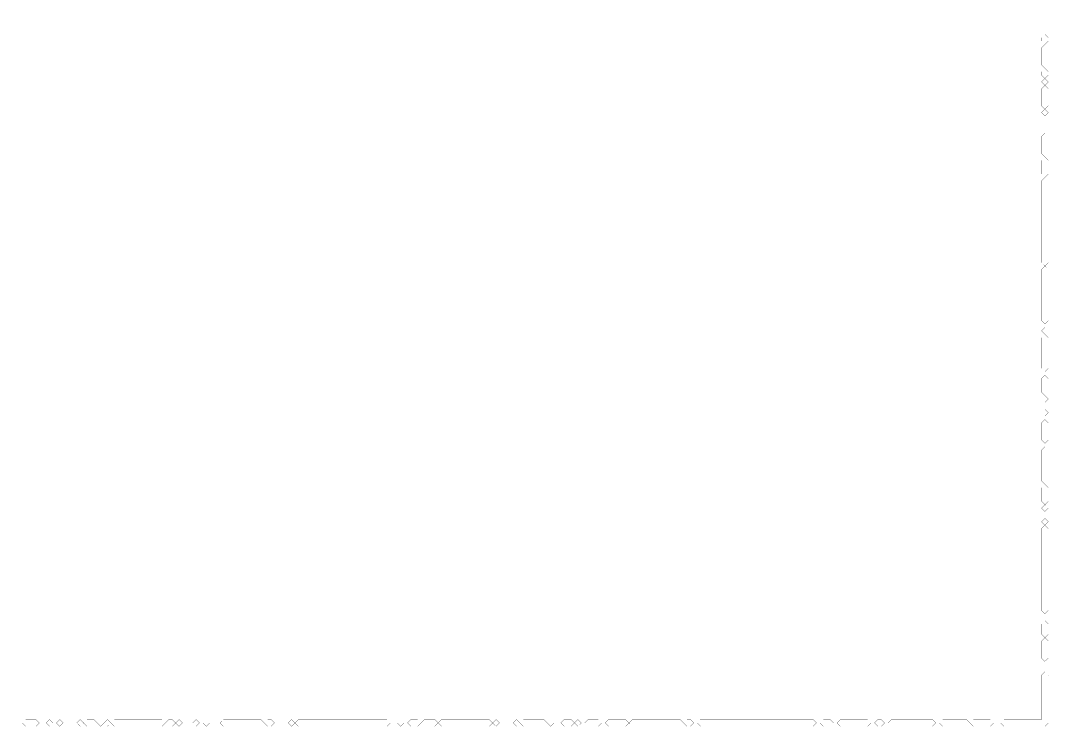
# Model space of a CAD drawing. Header units: metres. Extents: x 0 to 5041, y -5041 to 0.
# Drawn here: x 2067 to 5041, y -5041 to -2999 of the extents above; entities that cross this region are included whole.
import ezdxf

# ---------------------------------------------------------------- set-up
doc = ezdxf.new("R2010")
doc.units = ezdxf.units.M
doc.layers.add('substrate', color=5, linetype='Continuous')

msp = doc.modelspace()

# ---------------------------------------------------------------- linework, layer by layer
at = {"layer": 'substrate', "const_width": 0.5}
msp.add_lwpolyline([(2061.8, -5041.1), (2071.7, -5041.1), (2081.6, -5041.1), (2091.4, -5041.1), (2101.3, -5041.1), (2111.2, -5041.1), (2121, -5041.1), (2130.9, -5041.1), (2140.8, -5041.1), (2150.6, -5041.1), (2160.5, -5041.1), (2170.4, -5041.1), (2180.2, -5041.1), (2190.1, -5041.1), (2199.9, -5041.1), (2209.8, -5041.1), (2219.7, -5041.1), (2229.5, -5041.1), (2239.4, -5041.1), (2249.3, -5041.1), (2259.1, -5041.1), (2269, -5041.1), (2278.9, -5041.1), (2288.7, -5041.1), (2298.6, -5041.1), (2308.5, -5041.1), (2318.3, -5041.1), (2328.2, -5041.1), (2338.1, -5041.1), (2347.9, -5041.1), (2357.8, -5041.1), (2367.7, -5041.1), (2377.5, -5041.1), (2387.4, -5041.1), (2397.3, -5041.1), (2407.1, -5041.1), (2417, -5041.1), (2426.8, -5041.1), (2436.7, -5041.1), (2446.6, -5041.1), (2456.4, -5041.1), (2466.3, -5041.1), (2476.2, -5041.1), (2486, -5041.1), (2495.9, -5041.1), (2505.8, -5041.1), (2515.6, -5041.1), (2525.5, -5041.1), (2535.4, -5041.1), (2545.2, -5041.1), (2555.1, -5041.1), (2565, -5041.1), (2574.8, -5041.1), (2584.7, -5041.1), (2594.6, -5041.1), (2604.4, -5041.1), (2614.3, -5041.1), (2624.2, -5041.1), (2634, -5041.1), (2643.9, -5041.1), (2653.7, -5041.1), (2663.6, -5041.1), (2673.5, -5041.1), (2683.3, -5041.1), (2693.2, -5041.1), (2703.1, -5041.1), (2712.9, -5041.1), (2722.8, -5041.1), (2732.7, -5041.1), (2742.5, -5041.1), (2752.4, -5041.1), (2762.3, -5041.1), (2772.1, -5041.1), (2782, -5041.1), (2791.9, -5041.1), (2801.7, -5041.1), (2811.6, -5041.1), (2821.5, -5041.1), (2831.3, -5041.1), (2841.2, -5041.1), (2851.1, -5041.1), (2860.9, -5041.1), (2870.8, -5041.1), (2880.6, -5041.1), (2890.5, -5041.1), (2900.4, -5041.1), (2910.2, -5041.1), (2920.1, -5041.1), (2930, -5041.1), (2939.8, -5041.1), (2949.7, -5041.1), (2959.6, -5041.1), (2969.4, -5041.1), (2979.3, -5041.1), (2989.2, -5041.1), (2999, -5041.1), (3008.9, -5041.1), (3018.8, -5041.1), (3028.6, -5041.1), (3038.5, -5041.1), (3048.4, -5041.1), (3058.2, -5041.1), (3068.1, -5041.1), (3078, -5041.1), (3087.8, -5041.1), (3097.7, -5041.1), (3107.5, -5041.1), (3117.4, -5041.1), (3127.3, -5041.1), (3137.1, -5041.1), (3147, -5041.1), (3156.9, -5041.1), (3166.7, -5041.1), (3176.6, -5041.1), (3186.5, -5041.1), (3196.3, -5041.1), (3206.2, -5041.1), (3216.1, -5041.1), (3225.9, -5041.1), (3235.8, -5041.1), (3245.7, -5041.1), (3255.5, -5041.1), (3265.4, -5041.1), (3275.3, -5041.1), (3285.1, -5041.1), (3295, -5041.1), (3304.9, -5041.1), (3314.7, -5041.1), (3324.6, -5041.1), (3334.4, -5041.1), (3344.3, -5041.1), (3354.2, -5041.1), (3364, -5041.1), (3373.9, -5041.1), (3383.8, -5041.1), (3393.6, -5041.1), (3403.5, -5041.1), (3413.4, -5041.1), (3423.2, -5041.1), (3433.1, -5041.1), (3443, -5041.1), (3452.8, -5041.1), (3462.7, -5041.1), (3472.6, -5041.1), (3482.4, -5041.1), (3492.3, -5041.1), (3502.2, -5041.1), (3512, -5041.1), (3521.9, -5041.1), (3531.8, -5041.1), (3541.6, -5041.1), (3551.5, -5041.1), (3561.3, -5041.1), (3571.2, -5041.1), (3581.1, -5041.1), (3590.9, -5041.1), (3600.8, -5041.1), (3610.7, -5041.1), (3620.5, -5041.1), (3630.4, -5041.1), (3640.3, -5041.1), (3650.1, -5041.1), (3660, -5041.1), (3669.9, -5041.1), (3679.7, -5041.1), (3689.6, -5041.1), (3699.5, -5041.1), (3709.3, -5041.1), (3719.2, -5041.1), (3729.1, -5041.1), (3738.9, -5041.1), (3748.8, -5041.1), (3758.7, -5041.1), (3768.5, -5041.1), (3778.4, -5041.1), (3788.2, -5041.1), (3798.1, -5041.1), (3808, -5041.1), (3817.8, -5041.1), (3827.7, -5041.1), (3837.6, -5041.1), (3847.4, -5041.1), (3857.3, -5041.1), (3867.2, -5041.1), (3877, -5041.1), (3886.9, -5041.1), (3896.8, -5041.1), (3906.6, -5041.1), (3916.5, -5041.1), (3926.4, -5041.1), (3936.2, -5041.1), (3946.1, -5041.1), (3956, -5041.1), (3965.8, -5041.1), (3975.7, -5041.1), (3985.6, -5041.1), (3995.4, -5041.1), (4005.3, -5041.1), (4015.2, -5041.1), (4025, -5041.1), (4034.9, -5041.1), (4044.7, -5041.1), (4054.6, -5041.1), (4064.5, -5041.1), (4074.3, -5041.1), (4084.2, -5041.1), (4094.1, -5041.1), (4103.9, -5041.1), (4113.8, -5041.1), (4123.7, -5041.1), (4133.5, -5041.1), (4143.4, -5041.1), (4153.3, -5041.1), (4163.1, -5041.1), (4173, -5041.1), (4182.9, -5041.1), (4192.7, -5041.1), (4202.6, -5041.1), (4212.5, -5041.1), (4222.3, -5041.1), (4232.2, -5041.1), (4242.1, -5041.1), (4251.9, -5041.1), (4261.8, -5041.1), (4271.6, -5041.1), (4281.5, -5041.1), (4291.4, -5041.1), (4301.2, -5041.1), (4311.1, -5041.1), (4321, -5041.1), (4330.8, -5041.1), (4340.7, -5041.1), (4350.6, -5041.1), (4360.4, -5041.1), (4370.3, -5041.1), (4380.2, -5041.1), (4390, -5041.1), (4399.9, -5041.1), (4409.8, -5041.1), (4419.6, -5041.1), (4429.5, -5041.1), (4439.4, -5041.1), (4449.2, -5041.1), (4459.1, -5041.1), (4469, -5041.1), (4478.8, -5041.1), (4488.7, -5041.1), (4498.5, -5041.1), (4508.4, -5041.1), (4518.3, -5041.1), (4528.1, -5041.1), (4538, -5041.1), (4547.9, -5041.1), (4557.7, -5041.1), (4567.6, -5041.1), (4577.5, -5041.1), (4587.3, -5041.1), (4597.2, -5041.1), (4607.1, -5041.1), (4616.9, -5041.1), (4626.8, -5041.1), (4636.7, -5041.1), (4646.5, -5041.1), (4656.4, -5041.1), (4666.3, -5041.1), (4676.1, -5041.1), (4686, -5041.1), (4695.9, -5041.1), (4705.7, -5041.1), (4715.6, -5041.1), (4725.4, -5041.1), (4735.3, -5041.1), (4745.2, -5041.1), (4755, -5041.1), (4764.9, -5041.1), (4774.8, -5041.1), (4784.6, -5041.1), (4794.5, -5041.1), (4804.4, -5041.1), (4814.2, -5041.1), (4824.1, -5041.1), (4834, -5041.1), (4843.8, -5041.1), (4853.7, -5041.1), (4863.6, -5041.1), (4873.4, -5041.1), (4883.3, -5041.1), (4893.2, -5041.1), (4903, -5041.1), (4912.9, -5041.1), (4922.8, -5041.1), (4932.6, -5041.1), (4942.5, -5041.1), (4952.3, -5041.1), (4962.2, -5041.1), (4972.1, -5041.1), (4981.9, -5041.1), (4991.8, -5041.1), (5001.7, -5041.1), (5011.5, -5041.1), (5021.4, -5041.1), (5031.3, -5041.1), (5041.1, -5041.1), (5041.1, -5031.3), (5041.1, -5021.4), (5041.1, -5011.5), (5041.1, -5001.7), (5041.1, -4991.8), (5041.1, -4981.9), (5041.1, -4972.1), (5041.1, -4962.2), (5041.1, -4952.3), (5041.1, -4942.5), (5041.1, -4932.6), (5041.1, -4922.8), (5041.1, -4912.9), (5041.1, -4903), (5041.1, -4893.2), (5041.1, -4883.3), (5041.1, -4873.4), (5041.1, -4863.6), (5041.1, -4853.7), (5041.1, -4843.8), (5041.1, -4834), (5041.1, -4824.1), (5041.1, -4814.2), (5041.1, -4804.4), (5041.1, -4794.5), (5041.1, -4784.6), (5041.1, -4774.8), (5041.1, -4764.9), (5041.1, -4755), (5041.1, -4745.2), (5041.1, -4735.3), (5041.1, -4725.4), (5041.1, -4715.6), (5041.1, -4705.7), (5041.1, -4695.9), (5041.1, -4686), (5041.1, -4676.1), (5041.1, -4666.3), (5041.1, -4656.4), (5041.1, -4646.5), (5041.1, -4636.7), (5041.1, -4626.8), (5041.1, -4616.9), (5041.1, -4607.1), (5041.1, -4597.2), (5041.1, -4587.3), (5041.1, -4577.5), (5041.1, -4567.6), (5041.1, -4557.7), (5041.1, -4547.9), (5041.1, -4538), (5041.1, -4528.1), (5041.1, -4518.3), (5041.1, -4508.4), (5041.1, -4498.5), (5041.1, -4488.7), (5041.1, -4478.8), (5041.1, -4469), (5041.1, -4459.1), (5041.1, -4449.2), (5041.1, -4439.4), (5041.1, -4429.5), (5041.1, -4419.6), (5041.1, -4409.8), (5041.1, -4399.9), (5041.1, -4390), (5041.1, -4380.2), (5041.1, -4370.3), (5041.1, -4360.4), (5041.1, -4350.6), (5041.1, -4340.7), (5041.1, -4330.8), (5041.1, -4321), (5041.1, -4311.1), (5041.1, -4301.2), (5041.1, -4291.4), (5041.1, -4281.5), (5041.1, -4271.6), (5041.1, -4261.8), (5041.1, -4251.9), (5041.1, -4242.1), (5041.1, -4232.2), (5041.1, -4222.3), (5041.1, -4212.5), (5041.1, -4202.6), (5041.1, -4192.7), (5041.1, -4182.9), (5041.1, -4173), (5041.1, -4163.1), (5041.1, -4153.3), (5041.1, -4143.4), (5041.1, -4133.5), (5041.1, -4123.7), (5041.1, -4113.8), (5041.1, -4103.9), (5041.1, -4094.1), (5041.1, -4084.2), (5041.1, -4074.3), (5041.1, -4064.5), (5041.1, -4054.6), (5041.1, -4044.7), (5041.1, -4034.9), (5041.1, -4025), (5041.1, -4015.2), (5041.1, -4005.3), (5041.1, -3995.4), (5041.1, -3985.6), (5041.1, -3975.7), (5041.1, -3965.8), (5041.1, -3956), (5041.1, -3946.1), (5041.1, -3936.2), (5041.1, -3926.4), (5041.1, -3916.5), (5041.1, -3906.6), (5041.1, -3896.8), (5041.1, -3886.9), (5041.1, -3877), (5041.1, -3867.2), (5041.1, -3857.3), (5041.1, -3847.4), (5041.1, -3837.6), (5041.1, -3827.7), (5041.1, -3817.8), (5041.1, -3808), (5041.1, -3798.1), (5041.1, -3788.2), (5041.1, -3778.4), (5041.1, -3768.5), (5041.1, -3758.7), (5041.1, -3748.8), (5041.1, -3738.9), (5041.1, -3729.1), (5041.1, -3719.2), (5041.1, -3709.3), (5041.1, -3699.5), (5041.1, -3689.6), (5041.1, -3679.7), (5041.1, -3669.9), (5041.1, -3660), (5041.1, -3650.1), (5041.1, -3640.3), (5041.1, -3630.4), (5041.1, -3620.5), (5041.1, -3610.7), (5041.1, -3600.8), (5041.1, -3590.9), (5041.1, -3581.1), (5041.1, -3571.2), (5041.1, -3561.3), (5041.1, -3551.5), (5041.1, -3541.6), (5041.1, -3531.8), (5041.1, -3521.9), (5041.1, -3512), (5041.1, -3502.2), (5041.1, -3492.3), (5041.1, -3482.4), (5041.1, -3472.6), (5041.1, -3462.7), (5041.1, -3452.8), (5041.1, -3443), (5041.1, -3433.1), (5041.1, -3423.2), (5041.1, -3413.4), (5041.1, -3403.5), (5041.1, -3393.6), (5041.1, -3383.8), (5041.1, -3373.9), (5041.1, -3364), (5041.1, -3354.2), (5041.1, -3344.3), (5041.1, -3334.4), (5041.1, -3324.6), (5041.1, -3314.7), (5041.1, -3304.9), (5041.1, -3295), (5041.1, -3285.1), (5041.1, -3275.3), (5041.1, -3265.4), (5041.1, -3255.5), (5041.1, -3245.7), (5041.1, -3235.8), (5041.1, -3225.9), (5041.1, -3216.1), (5041.1, -3206.2), (5041.1, -3196.3), (5041.1, -3186.5), (5041.1, -3176.6), (5041.1, -3166.7), (5041.1, -3156.9), (5041.1, -3147), (5041.1, -3137.1), (5041.1, -3127.3), (5041.1, -3117.4), (5041.1, -3107.5), (5041.1, -3097.7), (5041.1, -3087.8), (5041.1, -3078), (5041.1, -3068.1), (5041.1, -3058.2), (5041.1, -3048.4), (5041.1, -3038.5), (5041.1, -3028.6), (5041.1, -3018.8), (5041.1, -3008.9), (5041.1, -2999), (5041.1, -2989.2)], dxfattribs=at)
for points in [[(5021.4, -3048.4), (5031.3, -3038.5), (5041.1, -3048.4), (5041.1, -3058.2), (5031.3, -3068.1), (5021.4, -3058.2)], [(5021.4, -3078), (5031.3, -3068.1), (5041.1, -3078), (5041.1, -3087.8), (5041.1, -3097.7), (5041.1, -3107.5), (5041.1, -3117.4), (5041.1, -3127.3), (5031.3, -3137.1), (5021.4, -3127.3), (5021.4, -3117.4), (5021.4, -3107.5), (5021.4, -3097.7), (5021.4, -3087.8)], [(5021.4, -3147), (5031.3, -3137.1), (5041.1, -3147), (5041.1, -3156.9), (5031.3, -3166.7), (5021.4, -3156.9)], [(5021.4, -3176.6), (5031.3, -3166.7), (5041.1, -3176.6), (5031.3, -3186.5)], [(5021.4, -3196.3), (5031.3, -3186.5), (5041.1, -3196.3), (5041.1, -3206.2), (5041.1, -3216.1), (5041.1, -3225.9), (5041.1, -3235.8), (5041.1, -3245.7), (5031.3, -3255.5), (5021.4, -3245.7), (5021.4, -3235.8), (5021.4, -3225.9), (5021.4, -3216.1), (5021.4, -3206.2)], [(5021.4, -3265.4), (5031.3, -3255.5), (5041.1, -3265.4), (5031.3, -3275.3)], [(5021.4, -3334.4), (5031.3, -3324.6), (5041.1, -3334.4), (5041.1, -3344.3), (5041.1, -3354.2), (5041.1, -3364), (5041.1, -3373.9), (5041.1, -3383.8), (5031.3, -3393.6), (5021.4, -3383.8), (5021.4, -3373.9), (5021.4, -3364), (5021.4, -3354.2), (5021.4, -3344.3)], [(5021.4, -3403.5), (5031.3, -3393.6), (5041.1, -3403.5), (5041.1, -3413.4), (5041.1, -3423.2), (5041.1, -3433.1), (5041.1, -3443), (5031.3, -3452.8), (5021.4, -3443), (5021.4, -3433.1), (5021.4, -3423.2), (5021.4, -3413.4)], [(5021.4, -3462.7), (5031.3, -3452.8), (5041.1, -3462.7), (5041.1, -3472.6), (5041.1, -3482.4), (5041.1, -3492.3), (5041.1, -3502.2), (5041.1, -3512), (5041.1, -3521.9), (5041.1, -3531.8), (5041.1, -3541.6), (5041.1, -3551.5), (5041.1, -3561.3), (5041.1, -3571.2), (5041.1, -3581.1), (5041.1, -3590.9), (5041.1, -3600.8), (5041.1, -3610.7), (5041.1, -3620.5), (5041.1, -3630.4), (5041.1, -3640.3), (5041.1, -3650.1), (5041.1, -3660), (5041.1, -3669.9), (5041.1, -3679.7), (5041.1, -3689.6), (5041.1, -3699.5), (5031.3, -3709.3), (5021.4, -3699.5), (5021.4, -3689.6), (5021.4, -3679.7), (5021.4, -3669.9), (5021.4, -3660), (5021.4, -3650.1), (5021.4, -3640.3), (5021.4, -3630.4), (5021.4, -3620.5), (5021.4, -3610.7), (5021.4, -3600.8), (5021.4, -3590.9), (5021.4, -3581.1), (5021.4, -3571.2), (5021.4, -3561.3), (5021.4, -3551.5), (5021.4, -3541.6), (5021.4, -3531.8), (5021.4, -3521.9), (5021.4, -3512), (5021.4, -3502.2), (5021.4, -3492.3), (5021.4, -3482.4), (5021.4, -3472.6)], [(5021.4, -3719.2), (5031.3, -3709.3), (5041.1, -3719.2), (5041.1, -3729.1), (5041.1, -3738.9), (5041.1, -3748.8), (5041.1, -3758.7), (5041.1, -3768.5), (5041.1, -3778.4), (5041.1, -3788.2), (5041.1, -3798.1), (5041.1, -3808), (5041.1, -3817.8), (5041.1, -3827.7), (5041.1, -3837.6), (5041.1, -3847.4), (5041.1, -3857.3), (5041.1, -3867.2), (5031.3, -3877), (5021.4, -3867.2), (5021.4, -3857.3), (5021.4, -3847.4), (5021.4, -3837.6), (5021.4, -3827.7), (5021.4, -3817.8), (5021.4, -3808), (5021.4, -3798.1), (5021.4, -3788.2), (5021.4, -3778.4), (5021.4, -3768.5), (5021.4, -3758.7), (5021.4, -3748.8), (5021.4, -3738.9), (5021.4, -3729.1)], [(5021.4, -3896.8), (5031.3, -3886.9), (5041.1, -3896.8), (5031.3, -3906.6)], [(5021.4, -3916.5), (5031.3, -3906.6), (5041.1, -3916.5), (5041.1, -3926.4), (5041.1, -3936.2), (5041.1, -3946.1), (5041.1, -3956), (5041.1, -3965.8), (5041.1, -3975.7), (5041.1, -3985.6), (5041.1, -3995.4), (5041.1, -4005.3), (5031.3, -4015.2), (5021.4, -4005.3), (5021.4, -3995.4), (5021.4, -3985.6), (5021.4, -3975.7), (5021.4, -3965.8), (5021.4, -3956), (5021.4, -3946.1), (5021.4, -3936.2), (5021.4, -3926.4)], [(5021.4, -4034.9), (5031.3, -4025), (5041.1, -4034.9), (5041.1, -4044.7), (5041.1, -4054.6), (5041.1, -4064.5), (5041.1, -4074.3), (5031.3, -4084.2), (5021.4, -4074.3), (5021.4, -4064.5), (5021.4, -4054.6), (5021.4, -4044.7)], [(5021.4, -4094.1), (5031.3, -4084.2), (5041.1, -4094.1), (5031.3, -4103.9)], [(5021.4, -4133.5), (5031.3, -4123.7), (5041.1, -4133.5), (5031.3, -4143.4)], [(5021.4, -4163.1), (5031.3, -4153.3), (5041.1, -4163.1), (5041.1, -4173), (5041.1, -4182.9), (5041.1, -4192.7), (5041.1, -4202.6), (5041.1, -4212.5), (5031.3, -4222.3), (5021.4, -4212.5), (5021.4, -4202.6), (5021.4, -4192.7), (5021.4, -4182.9), (5021.4, -4173)], [(5021.4, -4242.1), (5031.3, -4232.2), (5041.1, -4242.1), (5041.1, -4251.9), (5041.1, -4261.8), (5041.1, -4271.6), (5041.1, -4281.5), (5041.1, -4291.4), (5041.1, -4301.2), (5041.1, -4311.1), (5041.1, -4321), (5041.1, -4330.8), (5031.3, -4340.7), (5021.4, -4330.8), (5021.4, -4321), (5021.4, -4311.1), (5021.4, -4301.2), (5021.4, -4291.4), (5021.4, -4281.5), (5021.4, -4271.6), (5021.4, -4261.8), (5021.4, -4251.9)], [(5021.4, -4350.6), (5031.3, -4340.7), (5041.1, -4350.6), (5041.1, -4360.4), (5041.1, -4370.3), (5041.1, -4380.2), (5041.1, -4390), (5031.3, -4399.9), (5021.4, -4390), (5021.4, -4380.2), (5021.4, -4370.3), (5021.4, -4360.4)], [(5021.4, -4409.8), (5031.3, -4399.9), (5041.1, -4409.8), (5031.3, -4419.6)], [(5021.4, -4449.2), (5031.3, -4439.4), (5041.1, -4449.2), (5031.3, -4459.1)], [(5021.4, -4469), (5031.3, -4459.1), (5041.1, -4469), (5041.1, -4478.8), (5041.1, -4488.7), (5041.1, -4498.5), (5041.1, -4508.4), (5041.1, -4518.3), (5041.1, -4528.1), (5041.1, -4538), (5041.1, -4547.9), (5041.1, -4557.7), (5041.1, -4567.6), (5041.1, -4577.5), (5041.1, -4587.3), (5041.1, -4597.2), (5041.1, -4607.1), (5041.1, -4616.9), (5041.1, -4626.8), (5041.1, -4636.7), (5041.1, -4646.5), (5041.1, -4656.4), (5041.1, -4666.3), (5041.1, -4676.1), (5041.1, -4686), (5041.1, -4695.9), (5041.1, -4705.7), (5031.3, -4715.6), (5021.4, -4705.7), (5021.4, -4695.9), (5021.4, -4686), (5021.4, -4676.1), (5021.4, -4666.3), (5021.4, -4656.4), (5021.4, -4646.5), (5021.4, -4636.7), (5021.4, -4626.8), (5021.4, -4616.9), (5021.4, -4607.1), (5021.4, -4597.2), (5021.4, -4587.3), (5021.4, -4577.5), (5021.4, -4567.6), (5021.4, -4557.7), (5021.4, -4547.9), (5021.4, -4538), (5021.4, -4528.1), (5021.4, -4518.3), (5021.4, -4508.4), (5021.4, -4498.5), (5021.4, -4488.7), (5021.4, -4478.8)], [(5021.4, -4745.2), (5031.3, -4735.3), (5041.1, -4745.2), (5041.1, -4755), (5041.1, -4764.9), (5041.1, -4774.8), (5031.3, -4784.6), (5021.4, -4774.8), (5021.4, -4764.9), (5021.4, -4755)], [(5021.4, -4794.5), (5031.3, -4784.6), (5041.1, -4794.5), (5041.1, -4804.4), (5041.1, -4814.2), (5041.1, -4824.1), (5041.1, -4834), (5041.1, -4843.8), (5031.3, -4853.7), (5021.4, -4843.8), (5021.4, -4834), (5021.4, -4824.1), (5021.4, -4814.2), (5021.4, -4804.4)], [(5021.4, -4893.2), (5031.3, -4883.3), (5041.1, -4893.2), (5041.1, -4903), (5041.1, -4912.9), (5041.1, -4922.8), (5041.1, -4932.6), (5041.1, -4942.5), (5041.1, -4952.3), (5041.1, -4962.2), (5041.1, -4972.1), (5041.1, -4981.9), (5041.1, -4991.8), (5041.1, -5001.7), (5041.1, -5011.5), (5041.1, -5021.4), (5041.1, -5031.3), (5031.3, -5041.1), (5021.4, -5041.1), (5011.5, -5041.1), (5001.7, -5041.1), (4991.8, -5041.1), (4981.9, -5041.1), (4972.1, -5041.1), (4962.2, -5041.1), (4952.3, -5041.1), (4942.5, -5041.1), (4932.6, -5041.1), (4922.8, -5041.1), (4912.9, -5041.1), (4903, -5031.3), (4912.9, -5021.4), (4922.8, -5021.4), (4932.6, -5021.4), (4942.5, -5021.4), (4952.3, -5021.4), (4962.2, -5021.4), (4972.1, -5021.4), (4981.9, -5021.4), (4991.8, -5021.4), (5001.7, -5021.4), (5011.5, -5021.4), (5021.4, -5021.4), (5021.4, -5011.5), (5021.4, -5001.7), (5021.4, -4991.8), (5021.4, -4981.9), (5021.4, -4972.1), (5021.4, -4962.2), (5021.4, -4952.3), (5021.4, -4942.5), (5021.4, -4932.6), (5021.4, -4922.8), (5021.4, -4912.9), (5021.4, -4903)], [(2071.7, -5031.3), (2081.6, -5021.4), (2091.4, -5021.4), (2101.3, -5021.4), (2111.2, -5021.4), (2121, -5031.3), (2111.2, -5041.1), (2101.3, -5041.1), (2091.4, -5041.1), (2081.6, -5041.1)], [(2140.8, -5031.3), (2150.6, -5021.4), (2160.5, -5031.3), (2150.6, -5041.1)], [(2170.4, -5031.3), (2180.2, -5021.4), (2190.1, -5031.3), (2180.2, -5041.1)], [(2229.5, -5031.3), (2239.4, -5021.4), (2249.3, -5031.3), (2239.4, -5041.1)], [(2249.3, -5031.3), (2259.1, -5021.4), (2269, -5021.4), (2278.9, -5021.4), (2288.7, -5031.3), (2278.9, -5041.1), (2269, -5041.1), (2259.1, -5041.1)], [(2288.7, -5031.3), (2298.6, -5021.4), (2308.5, -5031.3), (2298.6, -5041.1)], [(2308.5, -5031.3), (2318.3, -5021.4), (2328.2, -5031.3), (2318.3, -5041.1)], [(2328.2, -5031.3), (2338.1, -5021.4), (2347.9, -5021.4), (2357.8, -5021.4), (2367.7, -5021.4), (2377.5, -5021.4), (2387.4, -5021.4), (2397.3, -5021.4), (2407.1, -5021.4), (2417, -5021.4), (2426.8, -5021.4), (2436.7, -5021.4), (2446.6, -5021.4), (2456.4, -5021.4), (2466.3, -5021.4), (2476.2, -5021.4), (2486, -5031.3), (2476.2, -5041.1), (2466.3, -5041.1), (2456.4, -5041.1), (2446.6, -5041.1), (2436.7, -5041.1), (2426.8, -5041.1), (2417, -5041.1), (2407.1, -5041.1), (2397.3, -5041.1), (2387.4, -5041.1), (2377.5, -5041.1), (2367.7, -5041.1), (2357.8, -5041.1), (2347.9, -5041.1), (2338.1, -5041.1)], [(2486, -5031.3), (2495.9, -5021.4), (2505.8, -5021.4), (2515.6, -5031.3), (2505.8, -5041.1), (2495.9, -5041.1)], [(2515.6, -5031.3), (2525.5, -5021.4), (2535.4, -5031.3), (2525.5, -5041.1)], [(2565, -5031.3), (2574.8, -5021.4), (2584.7, -5031.3), (2574.8, -5041.1)], [(2594.6, -5031.3), (2604.4, -5021.4), (2614.3, -5031.3), (2604.4, -5041.1)], [(2643.9, -5031.3), (2653.7, -5021.4), (2663.6, -5021.4), (2673.5, -5021.4), (2683.3, -5021.4), (2693.2, -5021.4), (2703.1, -5021.4), (2712.9, -5021.4), (2722.8, -5021.4), (2732.7, -5021.4), (2742.5, -5021.4), (2752.4, -5021.4), (2762.3, -5021.4), (2772.1, -5031.3), (2762.3, -5041.1), (2752.4, -5041.1), (2742.5, -5041.1), (2732.7, -5041.1), (2722.8, -5041.1), (2712.9, -5041.1), (2703.1, -5041.1), (2693.2, -5041.1), (2683.3, -5041.1), (2673.5, -5041.1), (2663.6, -5041.1), (2653.7, -5041.1)], [(2772.1, -5031.3), (2782, -5021.4), (2791.9, -5021.4), (2801.7, -5031.3), (2791.9, -5041.1), (2782, -5041.1)], [(2841.2, -5031.3), (2851.1, -5021.4), (2860.9, -5031.3), (2851.1, -5041.1)], [(2860.9, -5031.3), (2870.8, -5021.4), (2880.6, -5021.4), (2890.5, -5021.4), (2900.4, -5021.4), (2910.2, -5021.4), (2920.1, -5021.4), (2930, -5021.4), (2939.8, -5021.4), (2949.7, -5021.4), (2959.6, -5021.4), (2969.4, -5021.4), (2979.3, -5021.4), (2989.2, -5021.4), (2999, -5021.4), (3008.9, -5021.4), (3018.8, -5021.4), (3028.6, -5021.4), (3038.5, -5021.4), (3048.4, -5021.4), (3058.2, -5021.4), (3068.1, -5021.4), (3078, -5021.4), (3087.8, -5021.4), (3097.7, -5021.4), (3107.5, -5021.4), (3117.4, -5021.4), (3127.3, -5021.4), (3137.1, -5031.3), (3127.3, -5041.1), (3117.4, -5041.1), (3107.5, -5041.1), (3097.7, -5041.1), (3087.8, -5041.1), (3078, -5041.1), (3068.1, -5041.1), (3058.2, -5041.1), (3048.4, -5041.1), (3038.5, -5041.1), (3028.6, -5041.1), (3018.8, -5041.1), (3008.9, -5041.1), (2999, -5041.1), (2989.2, -5041.1), (2979.3, -5041.1), (2969.4, -5041.1), (2959.6, -5041.1), (2949.7, -5041.1), (2939.8, -5041.1), (2930, -5041.1), (2920.1, -5041.1), (2910.2, -5041.1), (2900.4, -5041.1), (2890.5, -5041.1), (2880.6, -5041.1), (2870.8, -5041.1)], [(3156.9, -5031.3), (3166.7, -5021.4), (3176.6, -5031.3), (3166.7, -5041.1)], [(3186.5, -5031.3), (3196.3, -5021.4), (3206.2, -5021.4), (3216.1, -5021.4), (3225.9, -5031.3), (3216.1, -5041.1), (3206.2, -5041.1), (3196.3, -5041.1)], [(3225.9, -5031.3), (3235.8, -5021.4), (3245.7, -5021.4), (3255.5, -5021.4), (3265.4, -5021.4), (3275.3, -5031.3), (3265.4, -5041.1), (3255.5, -5041.1), (3245.7, -5041.1), (3235.8, -5041.1)], [(3275.3, -5031.3), (3285.1, -5021.4), (3295, -5021.4), (3304.9, -5021.4), (3314.7, -5021.4), (3324.6, -5021.4), (3334.4, -5021.4), (3344.3, -5021.4), (3354.2, -5021.4), (3364, -5021.4), (3373.9, -5021.4), (3383.8, -5021.4), (3393.6, -5021.4), (3403.5, -5021.4), (3413.4, -5021.4), (3423.2, -5021.4), (3433.1, -5031.3), (3423.2, -5041.1), (3413.4, -5041.1), (3403.5, -5041.1), (3393.6, -5041.1), (3383.8, -5041.1), (3373.9, -5041.1), (3364, -5041.1), (3354.2, -5041.1), (3344.3, -5041.1), (3334.4, -5041.1), (3324.6, -5041.1), (3314.7, -5041.1), (3304.9, -5041.1), (3295, -5041.1), (3285.1, -5041.1)], [(3433.1, -5031.3), (3443, -5021.4), (3452.8, -5031.3), (3443, -5041.1)], [(3492.3, -5031.3), (3502.2, -5021.4), (3512, -5031.3), (3502.2, -5041.1)], [(3512, -5031.3), (3521.9, -5021.4), (3531.8, -5021.4), (3541.6, -5021.4), (3551.5, -5021.4), (3561.3, -5021.4), (3571.2, -5021.4), (3581.1, -5021.4), (3590.9, -5031.3), (3581.1, -5041.1), (3571.2, -5041.1), (3561.3, -5041.1), (3551.5, -5041.1), (3541.6, -5041.1), (3531.8, -5041.1), (3521.9, -5041.1)], [(3590.9, -5031.3), (3600.8, -5021.4), (3610.7, -5031.3), (3600.8, -5041.1)], [(3630.4, -5031.3), (3640.3, -5021.4), (3650.1, -5021.4), (3660, -5021.4), (3669.9, -5031.3), (3660, -5041.1), (3650.1, -5041.1), (3640.3, -5041.1)], [(3669.9, -5031.3), (3679.7, -5021.4), (3689.6, -5031.3), (3679.7, -5041.1)], [(3699.5, -5031.3), (3709.3, -5021.4), (3719.2, -5021.4), (3729.1, -5021.4), (3738.9, -5021.4), (3748.8, -5031.3), (3738.9, -5041.1), (3729.1, -5041.1), (3719.2, -5041.1), (3709.3, -5041.1)], [(3758.7, -5031.3), (3768.5, -5021.4), (3778.4, -5021.4), (3788.2, -5021.4), (3798.1, -5021.4), (3808, -5021.4), (3817.8, -5021.4), (3827.7, -5031.3), (3817.8, -5041.1), (3808, -5041.1), (3798.1, -5041.1), (3788.2, -5041.1), (3778.4, -5041.1), (3768.5, -5041.1)], [(3827.7, -5031.3), (3837.6, -5021.4), (3847.4, -5021.4), (3857.3, -5021.4), (3867.2, -5021.4), (3877, -5021.4), (3886.9, -5021.4), (3896.8, -5021.4), (3906.6, -5021.4), (3916.5, -5021.4), (3926.4, -5021.4), (3936.2, -5021.4), (3946.1, -5021.4), (3956, -5021.4), (3965.8, -5021.4), (3975.7, -5021.4), (3985.6, -5031.3), (3975.7, -5041.1), (3965.8, -5041.1), (3956, -5041.1), (3946.1, -5041.1), (3936.2, -5041.1), (3926.4, -5041.1), (3916.5, -5041.1), (3906.6, -5041.1), (3896.8, -5041.1), (3886.9, -5041.1), (3877, -5041.1), (3867.2, -5041.1), (3857.3, -5041.1), (3847.4, -5041.1), (3837.6, -5041.1)], [(3985.6, -5031.3), (3995.4, -5021.4), (4005.3, -5021.4), (4015.2, -5031.3), (4005.3, -5041.1), (3995.4, -5041.1)], [(4025, -5031.3), (4034.9, -5021.4), (4044.7, -5021.4), (4054.6, -5021.4), (4064.5, -5021.4), (4074.3, -5021.4), (4084.2, -5021.4), (4094.1, -5021.4), (4103.9, -5021.4), (4113.8, -5021.4), (4123.7, -5021.4), (4133.5, -5021.4), (4143.4, -5021.4), (4153.3, -5021.4), (4163.1, -5021.4), (4173, -5021.4), (4182.9, -5021.4), (4192.7, -5021.4), (4202.6, -5021.4), (4212.5, -5021.4), (4222.3, -5021.4), (4232.2, -5021.4), (4242.1, -5021.4), (4251.9, -5021.4), (4261.8, -5021.4), (4271.6, -5021.4), (4281.5, -5021.4), (4291.4, -5021.4), (4301.2, -5021.4), (4311.1, -5021.4), (4321, -5021.4), (4330.8, -5021.4), (4340.7, -5021.4), (4350.6, -5021.4), (4360.4, -5021.4), (4370.3, -5031.3), (4360.4, -5041.1), (4350.6, -5041.1), (4340.7, -5041.1), (4330.8, -5041.1), (4321, -5041.1), (4311.1, -5041.1), (4301.2, -5041.1), (4291.4, -5041.1), (4281.5, -5041.1), (4271.6, -5041.1), (4261.8, -5041.1), (4251.9, -5041.1), (4242.1, -5041.1), (4232.2, -5041.1), (4222.3, -5041.1), (4212.5, -5041.1), (4202.6, -5041.1), (4192.7, -5041.1), (4182.9, -5041.1), (4173, -5041.1), (4163.1, -5041.1), (4153.3, -5041.1), (4143.4, -5041.1), (4133.5, -5041.1), (4123.7, -5041.1), (4113.8, -5041.1), (4103.9, -5041.1), (4094.1, -5041.1), (4084.2, -5041.1), (4074.3, -5041.1), (4064.5, -5041.1), (4054.6, -5041.1), (4044.7, -5041.1), (4034.9, -5041.1)], [(4380.2, -5031.3), (4390, -5021.4), (4399.9, -5021.4), (4409.8, -5021.4), (4419.6, -5031.3), (4409.8, -5041.1), (4399.9, -5041.1), (4390, -5041.1)], [(4429.5, -5031.3), (4439.4, -5021.4), (4449.2, -5021.4), (4459.1, -5021.4), (4469, -5021.4), (4478.8, -5021.4), (4488.7, -5021.4), (4498.5, -5021.4), (4508.4, -5021.4), (4518.3, -5021.4), (4528.1, -5031.3), (4518.3, -5041.1), (4508.4, -5041.1), (4498.5, -5041.1), (4488.7, -5041.1), (4478.8, -5041.1), (4469, -5041.1), (4459.1, -5041.1), (4449.2, -5041.1), (4439.4, -5041.1)], [(4538, -5031.3), (4547.9, -5021.4), (4557.7, -5021.4), (4567.6, -5031.3), (4557.7, -5041.1), (4547.9, -5041.1)], [(4577.5, -5031.3), (4587.3, -5021.4), (4597.2, -5021.4), (4607.1, -5021.4), (4616.9, -5021.4), (4626.8, -5021.4), (4636.7, -5021.4), (4646.5, -5021.4), (4656.4, -5021.4), (4666.3, -5021.4), (4676.1, -5021.4), (4686, -5021.4), (4695.9, -5021.4), (4705.7, -5021.4), (4715.6, -5031.3), (4705.7, -5041.1), (4695.9, -5041.1), (4686, -5041.1), (4676.1, -5041.1), (4666.3, -5041.1), (4656.4, -5041.1), (4646.5, -5041.1), (4636.7, -5041.1), (4626.8, -5041.1), (4616.9, -5041.1), (4607.1, -5041.1), (4597.2, -5041.1), (4587.3, -5041.1)], [(4725.4, -5031.3), (4735.3, -5021.4), (4745.2, -5021.4), (4755, -5021.4), (4764.9, -5021.4), (4774.8, -5021.4), (4784.6, -5021.4), (4794.5, -5021.4), (4804.4, -5021.4), (4814.2, -5031.3), (4804.4, -5041.1), (4794.5, -5041.1), (4784.6, -5041.1), (4774.8, -5041.1), (4764.9, -5041.1), (4755, -5041.1), (4745.2, -5041.1), (4735.3, -5041.1)], [(4814.2, -5031.3), (4824.1, -5021.4), (4834, -5021.4), (4843.8, -5021.4), (4853.7, -5021.4), (4863.6, -5021.4), (4873.4, -5021.4), (4883.3, -5031.3), (4873.4, -5041.1), (4863.6, -5041.1), (4853.7, -5041.1), (4843.8, -5041.1), (4834, -5041.1), (4824.1, -5041.1)]]:
    msp.add_lwpolyline(points, close=True, dxfattribs=at)

doc.saveas('drawing.dxf')
